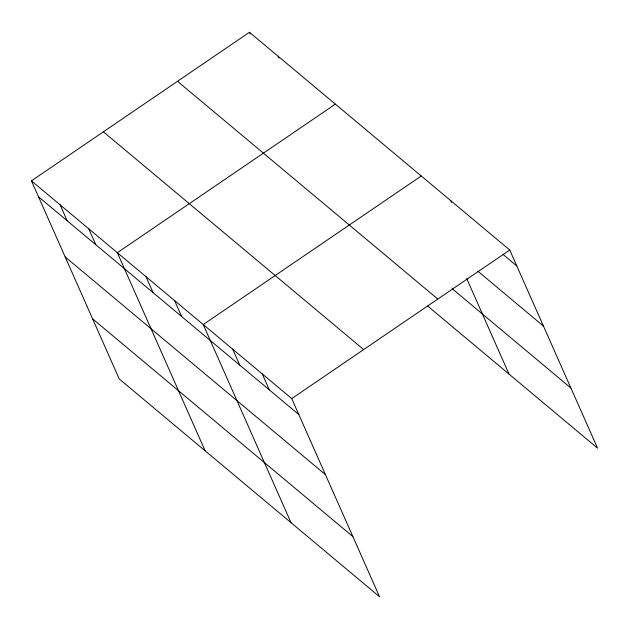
<?xml version="1.0" encoding="UTF-8"?>
<svg xmlns="http://www.w3.org/2000/svg" width="629" height="629" viewBox="0 0 629 629"><rect width="100%" height="100%" fill="white"/><g stroke="black" fill="none" stroke-linecap="round" stroke-linejoin="round"><path stroke-width="0.94" d="M31.45 180.838L291.738 398.597L379.539 596.732L119.251 378.973L31.45 180.838L249.461 32.268L509.749 250.028L597.55 448.163L427.681 306.048M335.359 104.131L117.348 252.701L205.148 450.828M421.249 175.994L203.238 324.556L291.038 522.691M291.738 398.597L509.749 250.028M502.799 254.242L516.81 265.965M477.82 271.178L543.456 326.089M452.267 288.79L570.904 388.038M177.52 81.298L437.808 299.058M103.392 131.807L363.68 349.567M38.511 196.775L298.799 414.535M65.157 256.899L325.445 474.659M92.605 318.848L352.9 536.608M450.749 200.675L451.536 202.444M466.718 278.6L509.05 374.121M278.089 56.225L278.875 57.994M249.461 32.268L250.248 34.037M262.238 373.917L269.306 389.854M232.738 349.237L239.806 365.174M174.61 300.607L181.671 316.544M145.975 276.65L153.044 292.587M88.713 228.744L95.773 244.681M60.085 204.787L67.146 220.724"/></g></svg>
